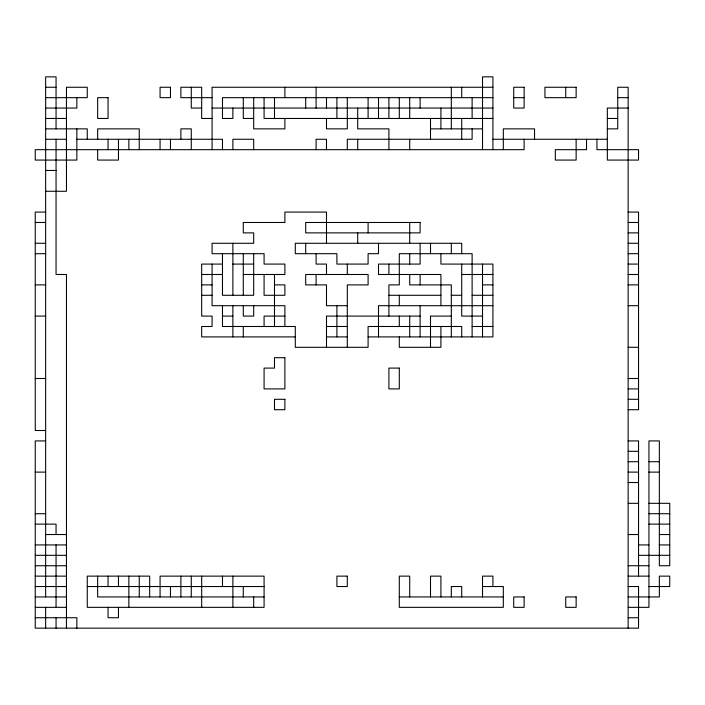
<?xml version="1.0" encoding="UTF-8"?>
<svg xmlns="http://www.w3.org/2000/svg" width="705" height="705" viewBox="0 0 705 705"><rect width="100%" height="100%" fill="white"/><g stroke="black" fill="none" stroke-linecap="round" stroke-linejoin="round"><path stroke-width="1.06" d="M45.649 87.261L56.056 87.261M492.918 87.261L212.082 87.261L212.082 149.672M45.649 97.66L87.261 97.66L87.261 87.261L66.455 87.261L66.455 191.275L45.649 191.275M212.082 97.66L180.877 97.66L180.877 87.261L201.674 87.261L201.674 118.466L212.082 118.466M492.918 97.66L222.48 97.66L222.48 118.466L232.879 118.466L232.879 108.059M513.725 97.66L524.123 97.66M617.739 97.66L628.146 97.66M45.649 108.059L76.854 108.059L76.854 97.66M201.674 108.059L191.275 108.059L191.275 87.261M212.082 108.059L492.918 108.059M628.146 108.059L607.34 108.059L607.34 160.07L638.545 160.07L638.545 149.672L596.941 149.672L596.941 139.264M45.649 118.466L66.455 118.466M253.685 118.466L243.287 118.466L243.287 97.66M492.918 118.466L264.084 118.466L264.084 97.66M607.34 118.466L617.739 118.466M45.649 128.865L87.261 128.865L87.261 139.264M430.508 128.865L482.52 128.865M607.34 128.865L617.739 128.865L617.739 87.261L628.146 87.261L628.146 628.146M45.649 139.264L66.455 139.264M76.854 139.264L222.48 139.264L222.48 149.672M492.918 139.264L607.34 139.264M45.649 170.469L56.056 170.469M45.649 212.082L35.25 212.082L35.25 430.508L45.649 430.508M628.146 212.082L638.545 212.082L638.545 409.711L628.146 409.711M35.25 222.48L45.649 222.48M628.146 222.48L638.545 222.48M628.146 232.879L638.545 232.879M35.25 243.287L45.649 243.287M628.146 243.287L638.545 243.287M35.25 253.685L45.649 253.685M628.146 253.685L638.545 253.685M222.48 264.084L201.674 264.084L201.674 316.096L212.082 316.096L212.082 326.494L201.674 326.494L201.674 336.902L295.289 336.902M232.879 264.084L253.685 264.084M628.146 264.084L638.545 264.084M201.674 274.492L222.48 274.492M243.287 274.492L284.89 274.492L284.89 264.084L264.084 264.084L264.084 253.685L212.082 253.685L212.082 243.287L253.685 243.287L253.685 232.879L243.287 232.879L243.287 222.48L284.89 222.48L284.89 212.082L326.494 212.082L326.494 243.287M461.713 274.492L492.918 274.492M628.146 274.492L638.545 274.492M35.25 284.89L45.649 284.89M201.674 284.89L212.082 284.89M274.492 284.89L284.89 284.89L284.89 295.289L264.084 295.289L264.084 274.492M482.52 284.89L492.918 284.89M628.146 284.89L638.545 284.89M201.674 295.289L212.082 295.289M388.904 295.289L440.916 295.289M451.315 295.289L461.713 295.289M472.121 295.289L492.918 295.289M347.301 305.697L326.494 305.697L326.494 284.89L305.697 284.89L305.697 274.492L368.098 274.492L368.098 284.89L347.301 284.89L347.301 347.301M492.918 305.697L378.506 305.697L378.506 336.902M628.146 305.697L638.545 305.697M35.25 316.096L45.649 316.096M222.48 316.096L232.879 316.096M284.89 316.096L264.084 316.096L264.084 326.494M420.11 316.096L326.494 316.096L326.494 347.301M451.315 316.096L430.508 316.096L430.508 347.301M482.52 316.096L461.713 316.096L461.713 264.084M326.494 326.494L347.301 326.494M472.121 326.494L492.918 326.494M326.494 336.902L347.301 336.902M368.098 336.902L492.918 336.902L492.918 264.084L440.916 264.084L440.916 253.685M628.146 347.301L638.545 347.301M35.25 378.506L45.649 378.506M628.146 378.506L638.545 378.506M628.146 388.904L638.545 388.904M628.146 399.303L638.545 399.303M45.649 440.916L35.25 440.916L35.25 628.146L638.545 628.146L638.545 586.534L628.146 586.534M628.146 440.916L638.545 440.916L638.545 576.135M628.146 451.315L638.545 451.315M628.146 461.713L638.545 461.713M648.944 461.713L659.351 461.713M35.25 472.121L45.649 472.121M628.146 472.121L638.545 472.121M648.944 472.121L659.351 472.121M628.146 482.52L638.545 482.52M628.146 503.326L638.545 503.326M648.944 503.326L669.75 503.326L669.75 565.736L659.351 565.736L659.351 440.916L648.944 440.916L648.944 607.34L628.146 607.34M35.25 513.725L45.649 513.725M648.944 513.725L669.75 513.725M35.25 524.123L56.056 524.123L56.056 534.531M648.944 524.123L669.75 524.123M45.649 534.531L66.455 534.531M628.146 534.531L638.545 534.531M659.351 534.531L669.75 534.531M35.25 544.93L66.455 544.93M638.545 544.93L648.944 544.93M659.351 544.93L669.75 544.93M35.25 555.328L66.455 555.328M638.545 555.328L669.75 555.328M35.25 565.736L66.455 565.736M628.146 565.736L648.944 565.736M35.25 576.135L66.455 576.135M628.146 576.135L648.944 576.135M35.25 586.534L66.455 586.534M87.261 586.534L264.084 586.534M482.52 586.534L503.326 586.534L503.326 607.34L399.303 607.34L399.303 576.135L409.711 576.135L409.711 596.941M648.944 586.534L669.75 586.534L669.75 576.135L659.351 576.135L659.351 596.941L628.146 596.941M35.25 596.941L66.455 596.941M264.084 596.941L97.66 596.941L97.66 576.135M399.303 596.941L503.326 596.941M35.25 607.34L66.455 607.34M35.25 617.739L76.854 617.739L76.854 628.146M628.146 617.739L638.545 617.739M586.534 139.264L586.534 149.672L555.328 149.672L555.328 160.07L576.135 160.07L576.135 139.264M565.736 87.261L565.736 97.66M534.531 139.264L534.531 128.865L503.326 128.865L503.326 149.672M524.123 139.264L524.123 149.672L35.25 149.672L35.25 160.07L76.854 160.07L76.854 128.865M492.918 149.672L492.918 76.854L482.52 76.854L482.52 149.672M492.918 586.534L492.918 576.135L482.52 576.135L482.52 596.941M482.52 264.084L482.52 336.902M472.121 97.66L472.121 118.466M472.121 128.865L472.121 139.264L347.301 139.264L347.301 149.672M472.121 336.902L472.121 253.685L399.303 253.685L399.303 284.89L388.904 284.89L388.904 316.096M461.713 87.261L461.713 97.66M461.713 118.466L461.713 139.264M461.713 253.685L461.713 243.287L295.289 243.287L295.289 253.685L336.902 253.685L336.902 264.084L368.098 264.084L368.098 253.685L378.506 253.685L378.506 243.287M461.713 336.902L461.713 326.494L368.098 326.494L368.098 347.301L295.289 347.301L295.289 326.494L222.48 326.494L222.48 305.697M461.713 596.941L461.713 586.534L451.315 586.534L451.315 596.941M451.315 87.261L451.315 128.865M451.315 243.287L451.315 253.685M451.315 336.902L451.315 284.89L409.711 284.89L409.711 274.492M440.916 108.059L440.916 128.865M440.916 305.697L440.916 274.492L378.506 274.492L378.506 264.084L420.11 264.084L420.11 243.287M440.916 326.494L440.916 347.301L399.303 347.301L399.303 336.902M440.916 596.941L440.916 576.135L430.508 576.135L430.508 596.941M430.508 118.466L430.508 139.264M430.508 243.287L430.508 253.685M420.11 97.66L420.11 108.059M420.11 274.492L420.11 284.89M420.11 305.697L420.11 336.902M409.711 97.66L409.711 118.466M409.711 139.264L409.711 149.672M409.711 222.48L409.711 243.287M409.711 253.685L409.711 264.084M409.711 316.096L409.711 336.902M399.303 97.66L399.303 118.466M399.303 295.289L399.303 305.697M399.303 316.096L399.303 326.494M388.904 97.66L388.904 118.466M388.904 149.672L388.904 128.865L357.699 128.865L357.699 108.059M388.904 264.084L388.904 274.492M378.506 97.66L378.506 118.466M368.098 97.66L368.098 118.466M368.098 222.48L368.098 232.879M357.699 139.264L357.699 149.672M357.699 232.879L357.699 243.287M347.301 97.66L347.301 128.865L326.494 128.865L326.494 118.466M347.301 264.084L347.301 274.492M336.902 97.66L336.902 118.466M336.902 305.697L336.902 336.902M326.494 97.66L326.494 108.059M326.494 149.672L326.494 139.264L316.096 139.264L316.096 149.672M326.494 274.492L326.494 264.084L316.096 264.084L316.096 253.685M316.096 87.261L316.096 108.059M316.096 274.492L316.096 284.89M305.697 97.66L305.697 108.059M305.697 243.287L305.697 253.685M284.89 87.261L284.89 97.66M284.89 118.466L284.89 128.865L253.685 128.865L253.685 97.66M284.89 326.494L284.89 305.697L212.082 305.697L212.082 264.084M274.492 97.66L274.492 118.466M274.492 274.492L274.492 326.494M253.685 149.672L253.685 139.264L232.879 139.264L232.879 149.672M253.685 253.685L253.685 295.289L222.48 295.289L222.48 253.685M253.685 305.697L253.685 316.096L243.287 316.096L243.287 305.697M253.685 596.941L253.685 607.34M243.287 253.685L243.287 295.289M243.287 326.494L243.287 336.902M243.287 586.534L243.287 596.941M232.879 243.287L232.879 295.289M232.879 305.697L232.879 336.902M232.879 576.135L232.879 607.34M222.48 576.135L222.48 586.534M201.674 576.135L201.674 607.34M191.275 149.672L191.275 128.865L180.877 128.865L180.877 139.264M191.275 576.135L191.275 596.941M180.877 576.135L180.877 596.941M170.469 139.264L170.469 149.672M170.469 586.534L170.469 596.941M160.07 139.264L160.07 149.672M160.07 596.941L160.07 576.135L264.084 576.135L264.084 607.34L87.261 607.34L87.261 576.135L149.672 576.135L149.672 596.941M139.264 149.672L139.264 128.865L97.66 128.865L97.66 139.264M139.264 576.135L139.264 596.941M128.865 139.264L128.865 149.672M128.865 576.135L128.865 607.34M118.466 139.264L118.466 160.07L97.66 160.07L97.66 149.672M118.466 576.135L118.466 586.534M118.466 607.34L118.466 617.739L108.059 617.739L108.059 607.34M108.059 139.264L108.059 149.672M108.059 576.135L108.059 586.534M66.455 628.146L66.455 274.492L56.056 274.492L56.056 139.264M56.056 128.865L56.056 76.854L45.649 76.854L45.649 596.941M56.056 544.93L56.056 607.34M56.056 617.739L56.056 628.146M45.649 607.34L45.649 628.146M170.469 87.261L160.07 87.261L160.07 97.66L170.469 97.66L170.469 87.261M524.123 87.261L513.725 87.261L513.725 108.059L524.123 108.059L524.123 87.261M576.135 87.261L544.93 87.261L544.93 97.66L576.135 97.66L576.135 87.261M108.059 97.66L97.66 97.66L97.66 118.466L108.059 118.466L108.059 97.66M420.11 222.48L305.697 222.48L305.697 232.879L420.11 232.879L420.11 222.48M284.89 357.699L274.492 357.699L274.492 368.098L264.084 368.098L264.084 388.904L284.89 388.904L284.89 357.699M399.303 368.098L388.904 368.098L388.904 388.904L399.303 388.904L399.303 368.098M284.89 399.303L274.492 399.303L274.492 409.711L284.89 409.711L284.89 399.303M347.301 576.135L336.902 576.135L336.902 586.534L347.301 586.534L347.301 576.135M524.123 596.941L513.725 596.941L513.725 607.34L524.123 607.34L524.123 596.941M576.135 596.941L565.736 596.941L565.736 607.34L576.135 607.34L576.135 596.941"/></g></svg>
